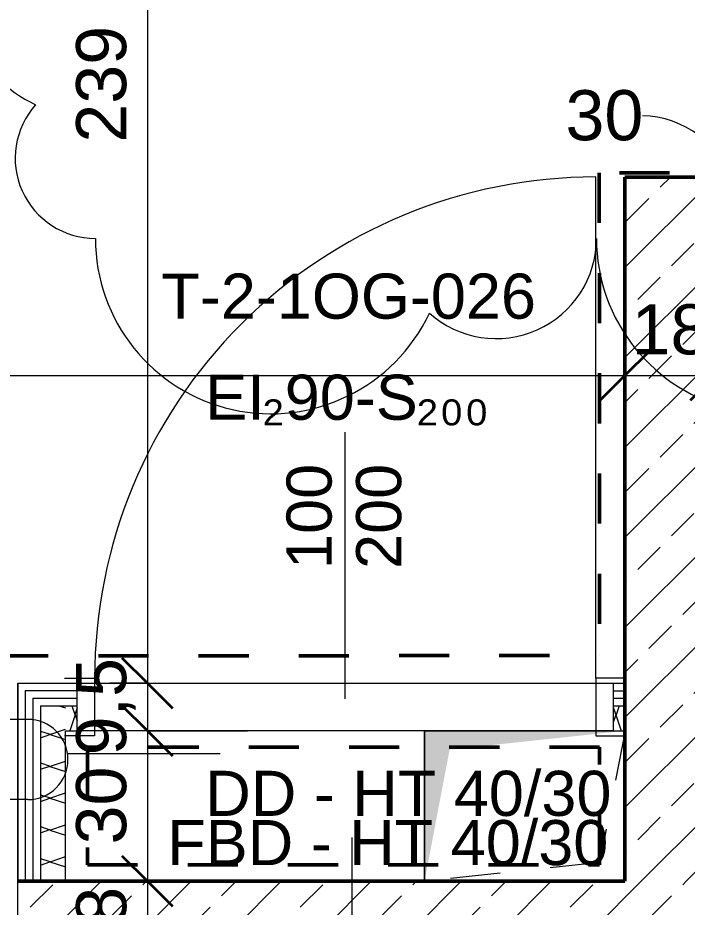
# Model space of a CAD drawing. Header units: metres. Extents: x -67.4 to -27.2, y 43.9 to 89.6.
# Drawn here: x -48.608 to -47.272, y 57.294 to 59.069 of the extents above; entities that cross this region are included whole.
import ezdxf

# ---------------------------------------------------------------- set-up
doc = ezdxf.new("R2010")
doc.units = ezdxf.units.M
doc.linetypes.add('Verdeckt', pattern=[0.003, 0.002, -0.001])
for name, color, linetype, lineweight in [('A-DETL-GENF_', 92, 'Continuous', 13), ('A_2D', 7, 'Continuous', 13), ('A_Bemassung-50_', 4, 'Continuous', 9), ('A_Bemassung_', 4, 'Continuous', 9), ('A_Beschriftung_', 7, 'Continuous', 9), ('A_Brandabschnitte', 30, 'Verdeckt', 50), ('A_Decken', 8, 'Continuous', 13), ('A_Durchbruch_', 7, 'Continuous', 5), ('A_Durchbruch_Projektion', 8, 'Verdeckt', 5), ('A_Raeume_', 7, 'Continuous', 5), ('A_Tueren', 31, 'Continuous', 13), ('A_Waende', 7, 'Continuous', 13), ('G-ANNO-REVC_', 71, 'Continuous', 9)]:
    doc.layers.add(name, color=color, linetype=linetype, lineweight=lineweight)
doc.styles.add('Arial_2', font='arial.ttf', dxfattribs={"height": 0.09})
doc.styles.add('Arial_5', font='arial.ttf', dxfattribs={"height": 0.1})
doc.styles.add('Segoe UI Symbol', font='seguisym.ttf', dxfattribs={"height": 0.09})
doc.dimstyles.new('WGA-Bemaßung', dxfattribs={"dimscale": 0.3048, "dimtxt": 0.102026, "dimasz": 0.328084, "dimexe": 0.246063, "dimexo": 0.0625, "dimgap": 0.04101, "dimtad": 1, "dimdec": 1, "dimlfac": 100, "dimrnd": 0.5, "dimdsep": 46, "dimtxsty": 'Arial_5', "dimblk1": 'OBLIQUE', "dimblk2": 'OBLIQUE', "dimsah": 1, "dimcen": 0.09, "dimdle": 0.246063, "dimazin": 2, "dimtfac": 1, "dimtdec": 4, "dimtix": 1, "dimtmove": 0, "dimatfit": 3, "dimfxl": 0.656168, "dimfxlon": 1, "dimtvp": 1, "dimtolj": 1, "dimtzin": 0, "dimarcsym": 2})
doc.dimstyles.new('WGA-Bemaßung_2', dxfattribs={"dimscale": 0.3048, "dimtxt": 0.102026, "dimasz": 0.328084, "dimexe": 0.246063, "dimexo": 0.0625, "dimgap": 0.04101, "dimtad": 1, "dimdec": 1, "dimlfac": 100, "dimrnd": 0.5, "dimdsep": 46, "dimtxsty": 'Arial_5', "dimblk1": 'OBLIQUE', "dimblk2": 'OBLIQUE', "dimsah": 1, "dimcen": 0.09, "dimdle": 0.246063, "dimazin": 2, "dimtfac": 1, "dimtdec": 4, "dimtix": 1, "dimtmove": 2, "dimatfit": 3, "dimfxl": 0.656168, "dimfxlon": 1, "dimtvp": 1, "dimtolj": 1, "dimtzin": 0, "dimarcsym": 2})
doc.dimstyles.new('WGA-Bemaßung_3', dxfattribs={"dimscale": 0.3048, "dimtxt": 0.102026, "dimasz": 0.328084, "dimexe": 0.246063, "dimexo": 0.0625, "dimgap": 0.04101, "dimtad": 1, "dimdec": 1, "dimlfac": 100, "dimrnd": 0.5, "dimdsep": 46, "dimtxsty": 'Arial_5', "dimblk1": 'OBLIQUE', "dimblk2": 'OBLIQUE', "dimsah": 1, "dimcen": 0.09, "dimdle": 0.246063, "dimazin": 2, "dimtfac": 1, "dimtdec": 4, "dimtix": 1, "dimtmove": 1, "dimatfit": 3, "dimfxl": 0.656168, "dimfxlon": 1, "dimtvp": 1, "dimtolj": 1, "dimtzin": 0, "dimarcsym": 2})
doc.dimstyles.new('WGA-Bemaßung_4', dxfattribs={"dimscale": 0.3048, "dimtxt": 0.102026, "dimasz": 0.328084, "dimexe": 0.246063, "dimexo": 0.0625, "dimgap": 0.04101, "dimtad": 1, "dimdec": 1, "dimlfac": 100, "dimrnd": 0.5, "dimdsep": 46, "dimtxsty": 'Arial_5', "dimblk1": 'OBLIQUE', "dimblk2": 'OBLIQUE', "dimsah": 1, "dimcen": 0.09, "dimdle": 0.246063, "dimazin": 2, "dimtfac": 1, "dimtdec": 4, "dimtix": 1, "dimtmove": 0, "dimatfit": 3, "dimfxl": 0.656168, "dimfxlon": 1, "dimtvp": 1, "dimtolj": 1, "dimtzin": 0, "dimarcsym": 2})
pattern_1 = [(45, (0, 0), (-0.08980256, 0.08980256), []), (45, (0.0898, 0), (-0.08980256, 0.08980256), [0.0635, -0.03175])]

# ---------------------------------------------------------------- blocks, each defined once
blk = doc.blocks.new('Tür_Blockzarge_1 Flügel - 90x200_RB 106x208_Portale-11882896-263_PP_01OG_BT2')
at = {"layer": 'A_Tueren', "lineweight": 5}
blk.add_line((0.45, 0.075), (0.45, 0.975), dxfattribs=at)
at = {"layer": 'A_Tueren'}
for p, q in [((-0.53, 0.075), (-0.45, 0.075)), ((-0.53, -0.005), (-0.53, 0.075)), ((-0.53, 0.075), (0.53, 0.075)), ((-0.45, 0.075), (-0.45, -0.005)), ((0.45, 0.075), (0.53, 0.075)), ((0.45, -0.005), (0.45, 0.075)), ((0.53, 0.075), (0.53, -0.005)), ((-0.45, -0.005), (-0.53, -0.005)), ((0.53, -0.005), (0.45, -0.005)), ((-0.53, -0.075), (0.53, -0.075))]:
    blk.add_line(p, q, dxfattribs=at)
at = {"layer": 'A_Tueren', "lineweight": 5}
blk.add_arc((0.45, 0.075), 0.9, 90, 180, dxfattribs=at)
blk = doc.blocks.new('UZ_D1 - SL_1000x2000_Schachttür-8451892-263_PP_01OG_BT2')
at = {"layer": 'A_Tueren', "lineweight": 5}
for p, q in [((0.5, 0.0575), (0.5, 1.0575)), ((-0.56, 0.0575), (-0.5, 0.0575)), ((-0.5, 0.0575), (-0.5, -0.0575)), ((0.5, 0.0575), (0.5, -0.0575)), ((0.56, 0.0575), (0.5, 0.0575)), ((-0.5, -0.0575), (-0.56, -0.0575)), ((0.5, -0.0575), (0.56, -0.0575))]:
    blk.add_line(p, q, dxfattribs=at)
blk.add_arc((0.5, 0.0575), 1, 90, 180, dxfattribs=at)
blk = doc.blocks.new('Symbol_Schatten - Bodendurchbruch_Schatten-8412353-263_PP_01OG_BT2')
at = {"layer": 'A-DETL-GENF_'}
blk.add_hatch(color=256, dxfattribs=at).paths.add_polyline_path([(-0.2, -0.15), (-0.15, 0.1125), (0.2, 0.15), (-0.2, 0.15), (-0.2, -0.15)])
at = {"layer": 'A_2D'}
for p, q in [((-0.2, -0.15), (-0.2, 0.15)), ((-0.2, 0.15), (0.1766, 0.15))]:
    blk.add_line(p, q, dxfattribs=at)
at = {"layer": 'A_Durchbruch_'}
for p, q in [((0.1766, 0.15), (-0.2, 0.15)), ((-0.2, 0.15), (-0.2, -0.15))]:
    blk.add_line(p, q, dxfattribs=at)
blk = doc.blocks.new('Symbol_Schatten_Verdeckt_unten - Bodendurchbruch_Schatten_Verdeckt_unten-8412355-263_PP_01OG_BT2')
at = {"layer": 'A_Durchbruch_Projektion'}
for p, q in [((-0.15, 0.1125), (0.2, 0.15)), ((-0.2, -0.15), (-0.15, 0.1125))]:
    blk.add_line(p, q, dxfattribs=at)
blk = doc.blocks.new('BS_Tuer_PP - oben-10002441-263_PP_01OG_BT2')
at = {"layer": 'A_Beschriftung_'}
blk.add_line((0, 0.000124), (0, 0.010761), dxfattribs=at)
blk = doc.blocks.new('DIMBLOCK150-263_PP_01OG_BT2')
at = {"layer": 'A_Bemassung-50_', "lineweight": 35, "transparency": 16777216}
for p, q in [((-48.3492, 60.1287), (-48.3992, 60.1787)), ((-48.3492, 60.1287), (-48.2992, 60.0787)), ((-48.3493, 57.7412), (-48.3993, 57.7912)), ((-48.3493, 57.7412), (-48.2993, 57.6912))]:
    blk.add_line(p, q, dxfattribs=at)
at = {"layer": 'A_Bemassung-50_', "transparency": 16777216}
for p, q in [((-48.3492, 60.1287), (-48.4242, 60.1287)), ((-48.3492, 60.1287), (-48.3493, 57.7412)), ((-48.3492, 60.1287), (-48.1492, 60.1287)), ((-48.3493, 57.7412), (-48.4243, 57.7412)), ((-48.3493, 57.7412), (-48.1493, 57.7412))]:
    blk.add_line(p, q, dxfattribs=at)
at = {"layer": 'A_Bemassung-50_', "color": 0, "transparency": 16777216, "insert": (-48.4916, 58.8196), "char_height": 0.1, "width": 0.276883, "attachment_point": 1, "rotation": 90, "line_spacing_factor": 0.941778, "style": 'Arial_5'}
blk.add_mtext('239', dxfattribs=at)
blk = doc.blocks.new('_Oblique')
at = {"color": 0, "linetype": 'ByBlock', "lineweight": -2}
blk.add_line((-0.5, -0.5), (0.5, 0.5), dxfattribs=at)
blk = doc.blocks.new('DIMBLOCK151-263_PP_01OG_BT2')
at = {"layer": 'A_Bemassung-50_', "lineweight": 35, "transparency": 16777216}
for p, q in [((-48.3493, 57.7412), (-48.3993, 57.7912)), ((-48.3493, 57.7412), (-48.2993, 57.6912)), ((-48.3493, 57.6462), (-48.3993, 57.6962)), ((-48.3493, 57.6462), (-48.2993, 57.5962))]:
    blk.add_line(p, q, dxfattribs=at)
at = {"layer": 'A_Bemassung-50_', "transparency": 16777216}
for p, q in [((-48.3493, 57.7412), (-48.4243, 57.7412)), ((-48.3493, 57.7412), (-48.3493, 57.6462)), ((-48.3493, 57.7412), (-48.1493, 57.7412)), ((-48.3493, 57.6462), (-48.4243, 57.6462)), ((-48.3493, 57.6462), (-48.1493, 57.6462))]:
    blk.add_line(p, q, dxfattribs=at)
at = {"layer": 'A_Bemassung-50_', "color": 0, "transparency": 16777216, "insert": (-48.4916, 57.5971), "char_height": 0.1, "width": 0.231677, "attachment_point": 1, "rotation": 90, "line_spacing_factor": 0.941778, "style": 'Arial_5'}
blk.add_mtext('9,5', dxfattribs=at)
blk = doc.blocks.new('DIMBLOCK152-263_PP_01OG_BT2')
at = {"layer": 'A_Bemassung-50_', "lineweight": 35, "transparency": 16777216}
for p, q in [((-48.3493, 57.6462), (-48.3993, 57.6962)), ((-48.3493, 57.6462), (-48.2993, 57.5962)), ((-48.3493, 57.3462), (-48.3993, 57.3962)), ((-48.3493, 57.3462), (-48.2993, 57.2962))]:
    blk.add_line(p, q, dxfattribs=at)
at = {"layer": 'A_Bemassung-50_', "transparency": 16777216}
for p, q in [((-48.3493, 57.6462), (-48.4243, 57.6462)), ((-48.3493, 57.6462), (-48.3493, 57.3462)), ((-48.3493, 57.6462), (-48.1493, 57.6462)), ((-48.3493, 57.3462), (-48.4243, 57.3462)), ((-48.3493, 57.3462), (-48.1493, 57.3462))]:
    blk.add_line(p, q, dxfattribs=at)
at = {"layer": 'A_Bemassung-50_', "color": 0, "transparency": 16777216, "insert": (-48.4916, 57.4193), "char_height": 0.1, "width": 0.184588, "attachment_point": 1, "rotation": 90, "line_spacing_factor": 0.941778, "style": 'Arial_5'}
blk.add_mtext('30', dxfattribs=at)
blk = doc.blocks.new('DIMBLOCK153-263_PP_01OG_BT2')
at = {"layer": 'A_Bemassung-50_', "lineweight": 35, "transparency": 16777216}
for p, q in [((-48.3493, 57.3462), (-48.3993, 57.3962)), ((-48.3493, 57.3462), (-48.2993, 57.2962)), ((-48.3493, 57.1662), (-48.3993, 57.2162)), ((-48.3493, 57.1662), (-48.2993, 57.1162))]:
    blk.add_line(p, q, dxfattribs=at)
at = {"layer": 'A_Bemassung-50_', "transparency": 16777216}
for p, q in [((-48.3493, 57.3462), (-48.4243, 57.3462)), ((-48.3493, 57.3462), (-48.3493, 57.1662)), ((-48.3493, 57.3462), (-48.1493, 57.3462)), ((-48.3493, 57.1662), (-48.4243, 57.1662)), ((-48.3493, 57.1662), (-48.1493, 57.1662))]:
    blk.add_line(p, q, dxfattribs=at)
at = {"layer": 'A_Bemassung-50_', "color": 0, "transparency": 16777216, "insert": (-48.4916, 57.1793), "char_height": 0.1, "width": 0.184588, "attachment_point": 1, "rotation": 90, "line_spacing_factor": 0.941778, "style": 'Arial_5'}
blk.add_mtext('18', dxfattribs=at)
blk = doc.blocks.new('BS_Wand_Lollipop - links_unten-2026911-263_PP_01OG_BT2')
at = {"layer": 'A_Beschriftung_'}
for p, q in [((-0.00467, 0.001367), (-0.01347, 0.001367)), ((-0.003087, 0), (0.003, 0)), ((-0.00467, -0.001833), (-0.01347, -0.001833))]:
    blk.add_line(p, q, dxfattribs=at)
for centre, start, end in [((-0.01347, -0.000233), 90, 270), ((-0.00467, -0.000233), 270, 90)]:
    blk.add_arc(centre, 0.0016, start, end, dxfattribs=at)
blk = doc.blocks.new('DIMBLOCK392-263_PP_01OG_BT2')
at = {"layer": 'A_Bemassung-50_', "transparency": 16777216}
for p, q in [((-53.9887, 58.3551), (-53.9887, 58.5551)), ((-47.3962, 58.3549), (-47.3962, 58.5549)), ((-54.0637, 58.3551), (-47.3962, 58.3549)), ((-53.9887, 58.3551), (-53.9887, 58.2801)), ((-47.3962, 58.3549), (-47.3962, 58.2799))]:
    blk.add_line(p, q, dxfattribs=at)
at = {"layer": 'A_Bemassung-50_', "lineweight": 35, "transparency": 16777216}
for p, q in [((-53.9887, 58.3551), (-53.9387, 58.4051)), ((-47.3962, 58.3549), (-47.3462, 58.4049)), ((-53.9887, 58.3551), (-54.0387, 58.3051)), ((-47.3962, 58.3549), (-47.4462, 58.3049))]:
    blk.add_line(p, q, dxfattribs=at)
at = {"layer": 'A_Bemassung-50_', "color": 0, "transparency": 16777216, "insert": (-50.5757, 58.4973), "char_height": 0.1, "width": 0.416266, "attachment_point": 1, "rotation": 359.9983, "line_spacing_factor": 0.941778, "style": 'Arial_5'}
blk.add_mtext('659,5', dxfattribs=at)
blk = doc.blocks.new('DIMBLOCK393-263_PP_01OG_BT2')
at = {"layer": 'A_Bemassung-50_', "transparency": 16777216}
for p, q in [((-47.3962, 58.3549), (-47.3962, 58.5549)), ((-47.2162, 58.3549), (-47.2162, 58.5549)), ((-47.3962, 58.3549), (-47.2162, 58.3549)), ((-47.3962, 58.3549), (-47.3962, 58.2799)), ((-47.2162, 58.3549), (-47.2162, 58.2799))]:
    blk.add_line(p, q, dxfattribs=at)
at = {"layer": 'A_Bemassung-50_', "lineweight": 35, "transparency": 16777216}
for p, q in [((-47.3962, 58.3549), (-47.3462, 58.4049)), ((-47.2162, 58.3549), (-47.1662, 58.4049)), ((-47.3962, 58.3549), (-47.4462, 58.3049)), ((-47.2162, 58.3549), (-47.2662, 58.3049))]:
    blk.add_line(p, q, dxfattribs=at)
at = {"layer": 'A_Bemassung-50_', "color": 0, "transparency": 16777216, "insert": (-47.3831, 58.4972), "char_height": 0.1, "width": 0.184588, "attachment_point": 1, "rotation": 359.9983, "line_spacing_factor": 0.941778, "style": 'Arial_5'}
blk.add_mtext('18', dxfattribs=at)
blk = doc.blocks.new('DIMBLOCK394-263_PP_01OG_BT2')
at = {"layer": 'A_Bemassung-50_', "transparency": 16777216}
for p, q in [((-47.2162, 58.3549), (-47.2162, 58.5549)), ((-46.9162, 58.3549), (-46.9162, 58.5549)), ((-47.2162, 58.3549), (-46.9162, 58.3549)), ((-47.2162, 58.3549), (-47.2162, 58.2799)), ((-46.9162, 58.3549), (-46.9162, 58.2799))]:
    blk.add_line(p, q, dxfattribs=at)
at = {"layer": 'A_Bemassung-50_', "lineweight": 35, "transparency": 16777216}
for p, q in [((-47.2162, 58.3549), (-47.1662, 58.4049)), ((-46.9162, 58.3549), (-46.8662, 58.4049)), ((-47.2162, 58.3549), (-47.2662, 58.3049)), ((-46.9162, 58.3549), (-46.9662, 58.3049))]:
    blk.add_line(p, q, dxfattribs=at)
at = {"layer": 'A_Bemassung-50_', "transparency": 16777216}
blk.add_ellipse((-47.3612, 58.3549), major_axis=(0, 0.5182), ratio=0.56935, start_param=4.712389, end_param=6.283185, dxfattribs=at)
at = {"layer": 'A_Bemassung-50_', "color": 0, "transparency": 16777216, "insert": (-47.515, 58.9244), "char_height": 0.1, "width": 0.184588, "attachment_point": 1, "rotation": 359.9983, "line_spacing_factor": 0.941778, "style": 'Arial_5'}
blk.add_mtext('30', dxfattribs=at)
blk = doc.blocks.new('Family - ___-11884492-263_PP_01OG_BT2')
at = {"layer": 'G-ANNO-REVC_'}
for centre, radius, start, end in [((-21.9507, 73.2423), 0.28, 67.36, 222.1512), ((-22.0893, 72.91), 0.16, 115.5497, 247.36), ((-21.8279, 72.6276), 0.35, 157.36, 312.1512), ((-21.4125, 72.4544), 0.2, 205.5497, 337.36), ((-20.9049, 72.2427), 0.35, 157.36, 312.1512)]:
    blk.add_arc(centre, radius, start, end, dxfattribs=at)

msp = doc.modelspace()

# ---------------------------------------------------------------- hatches: boundary and pattern name
at = {"layer": 'A_Waende', "lineweight": 5}
h = msp.add_hatch(dxfattribs=at)
h.set_pattern_fill('FP_4', color=250, style=0, pattern_type=2)
h.set_pattern_definition(pattern_1)
h.paths.add_polyline_path([(-46.8662, 58.5711), (-46.8662, 58.7511), (-47.3962, 58.7511), (-47.3962, 58.5711), (-46.9162, 58.5711)])
h = msp.add_hatch(dxfattribs=at)
h.set_pattern_fill('FP_4', color=250, style=0, pattern_type=2)
h.set_pattern_definition(pattern_1)
h.paths.add_polyline_path([(-47.2162, 57.3461), (-47.2162, 57.3461), (-47.2162, 58.5711), (-47.3962, 58.5711), (-47.3962, 57.3461), (-47.3436, 57.3461)])
h = msp.add_hatch(dxfattribs=at)
h.set_pattern_fill('FP_99', color=250, angle=-112.36, style=0, pattern_type=2)
h.set_pattern_definition([(315, (-48.60787, 57.54321), (0.253995, -0.127012), [0.02245, -0.15715]), (315, (-48.49635, 57.49625), (0.253995, -0.127012), [0.02245, -0.15715]), (315, (-48.60774, 57.48044), (0.253995, -0.127012), [0.02245, -0.15715]), (314.998, (-48.4966, 57.43256), (0.253995, -0.127012), [0.02245, -0.15715]), (341.563, (-48.591493, 57.52782), (0.507993, -0.1270184), [0.0502, -0.35141]), (341.563, (-48.54411, 57.511574), (0.507993, -0.127018), [0.0502, -0.35141]), (341.563, (-48.591743, 57.464127), (0.507993, -0.1270184), [0.0502, -0.35141]), (341.563, (-48.54436, 57.44788), (0.507993, -0.1270184), [0.0502, -0.35141]), (45, (-48.49641, 57.52764), (-0.254004, -0.126995), [0.02245, -0.15715]), (45, (-48.60774, 57.48044), (-0.254004, -0.126995), [0.02245, -0.15715]), (45, (-48.49666, 57.46394), (-0.254004, -0.126995), [0.02245, -0.15715]), (44.998, (-48.60799, 57.416745), (-0.254004, -0.126995), [0.02245, -0.15715]), (18.433, (-48.54411, 57.511574), (-0.508002, -0.126983), [0.0502, -0.35141]), (18.433, (-48.59181, 57.49551), (-0.508002, -0.126983), [0.0502, -0.35141]), (18.433, (-48.54436, 57.44788), (-0.508002, -0.126983), [0.0502, -0.35141]), (18.433, (-48.591677, 57.432742), (-0.508002, -0.126983), [0.0502, -0.35141])])
h.paths.add_polyline_path([(-48.5129, 57.3462), (-48.5129, 57.3462), (-48.5629, 57.3462)])
h.paths.add_polyline_path([(-48.5129, 57.3462), (-48.5129, 57.6962), (-48.5629, 57.6962), (-48.5629, 57.3462)])
h = msp.add_hatch(dxfattribs=at)
h.set_pattern_fill('FP_109', color=250, angle=-112.36, style=0, pattern_type=2)
h.set_pattern_definition([(224.998, (-47.9543, 57.74148), (-0.127012, -0.253995), [0.02245, -0.15715]), (224.998, (-48.00218, 57.63034), (-0.127012, -0.253995), [0.02245, -0.15715]), (224.998, (-48.01838, 57.74081), (-0.127012, -0.253995), [0.02245, -0.15715]), (224.998, (-48.06588, 57.63059), (-0.127012, -0.253995), [0.02245, -0.15715]), (251.563, (-47.970614, 57.725485), (-0.1270184, -0.5079932), [0.0502, -0.35141]), (251.563, (-47.985936, 57.677723), (-0.1270184, -0.5079932), [0.0502, -0.35141]), (251.563, (-48.033383, 57.725354), (-0.1270184, -0.5079932), [0.0502, -0.35141]), (251.563, (-48.04963, 57.677973), (-0.1270184, -0.5079932), [0.0502, -0.35141]), (314.998, (-47.9708, 57.63041), (-0.126995, 0.254004), [0.02245, -0.15715]), (314.998, (-48.01838, 57.74081), (-0.126995, 0.254004), [0.02245, -0.15715]), (314.998, (-48.03357, 57.63028), (-0.126995, 0.254004), [0.02245, -0.15715]), (314.998, (-48.08207, 57.74106), (-0.126995, 0.254004), [0.02245, -0.15715]), (288.433, (-47.985936, 57.677723), (-0.126983, 0.508002), [0.0502, -0.35141]), (288.433, (-48.002, 57.72542), (-0.126983, 0.508002), [0.0502, -0.35141]), (288.433, (-48.04963, 57.677973), (-0.126983, 0.508002), [0.0502, -0.35141]), (288.433, (-48.065693, 57.72567), (-0.126983, 0.508002), [0.0502, -0.35141])])
h.paths.add_polyline_path([(-47.3962, 57.6461), (-47.3962, 57.6961), (-47.4196, 57.6961), (-47.4196, 57.6461), (-47.3962, 57.6461)])
h.paths.add_polyline_path([(-48.4896, 57.6462), (-48.4896, 57.6962), (-48.5129, 57.6962), (-48.5129, 57.6462)])
h = msp.add_hatch(dxfattribs=at)
h.set_pattern_fill('FP_4', color=250, style=0, pattern_type=2)
h.set_pattern_definition(pattern_1)
h.paths.add_polyline_path([(-48.428, 55.2087), (-48.4279, 57.3462), (-48.6079, 57.3462), (-48.608, 55.2087), (-48.4334, 55.2087)])
h = msp.add_hatch(dxfattribs=at)
h.set_pattern_fill('FP_4', color=250, style=0, pattern_type=2)
h.set_pattern_definition(pattern_1)
h.paths.add_polyline_path([(-46.8662, 57.1661), (-46.8662, 57.1661), (-46.8662, 57.3461), (-46.8837, 57.3461), (-46.8837, 57.1661)])
h.paths.add_polyline_path([(-47.0637, 57.1661), (-47.0637, 57.3461), (-48.4279, 57.3462), (-48.4279, 57.1662), (-47.0687, 57.1661)])

# ---------------------------------------------------------------- linework, layer by layer
at = {"layer": 'A_Brandabschnitte'}
for p, q in [((-47.1075, 58.7596), (-47.4475, 58.7594)), ((-47.4475, 58.7594), (-47.447, 57.7963)), ((-48.6471, 57.7956), (-47.447, 57.7963)), ((-47.4468, 57.6134), (-48.4689, 57.6135)), ((-48.4689, 57.6135), (-48.4689, 57.3786)), ((-47.4469, 57.3786), (-47.4468, 57.6134)), ((-48.4689, 57.3786), (-47.4469, 57.3786))]:
    msp.add_line(p, q, dxfattribs=at)
at = {"layer": 'A_Decken'}
msp.add_line((-47.7962, 57.6462), (-47.7962, 57.3462), dxfattribs=at)
at = {"layer": 'A_Raeume_', "flags": 128}
msp.add_lwpolyline([(-53.9886, 60.1288), (-53.9888, 55.2088), (-50.6278, 55.2087), (-50.6277, 57.2287), (-50.4577, 57.2287), (-48.7776, 57.2286), (-48.6079, 57.2286), (-48.6079, 57.7412), (-47.3962, 57.7411), (-47.3962, 57.8936), (-47.3962, 58.7511), (-47.0336, 58.7511), (-47.0336, 60.1286), (-48.1311, 60.1287)], close=True, dxfattribs=at)
at = {"layer": 'A_Waende', "color": 10, "lineweight": 50}
for p, q in [((-47.3962, 58.7511), (-47.3962, 57.3461)), ((-46.8662, 58.7511), (-47.3962, 58.7511)), ((-47.3962, 57.3461), (-48.6079, 57.3462))]:
    msp.add_line(p, q, dxfattribs=at)
at = {"layer": 'A_Waende'}
for p, q in [((-48.6079, 57.7412), (-48.6079, 57.3462)), ((-48.6079, 57.7412), (-47.3962, 57.7411)), ((-48.4896, 57.6962), (-48.4896, 57.7412)), ((-47.4196, 57.7411), (-47.4196, 57.6961)), ((-48.5629, 57.6962), (-48.5629, 57.3462)), ((-48.5629, 57.6962), (-48.4896, 57.6962)), ((-47.4196, 57.6961), (-47.3962, 57.6961)), ((-47.7962, 57.6462), (-48.4896, 57.6462))]:
    msp.add_line(p, q, dxfattribs=at)
at = {"layer": 'A_Waende', "lineweight": 18}
for p, q in [((-48.5929, 57.7262), (-48.5929, 57.3462)), ((-48.5929, 57.7262), (-48.4896, 57.7262)), ((-47.4196, 57.7261), (-47.3962, 57.7261)), ((-48.5779, 57.7112), (-48.5779, 57.3462)), ((-48.5779, 57.7112), (-48.4896, 57.7112)), ((-47.4196, 57.7111), (-47.3962, 57.7111))]:
    msp.add_line(p, q, dxfattribs=at)
at = {"layer": 'A_Waende', "color": 250, "lineweight": 5}
for p, q in [((-48.4896, 57.6462), (-48.4896, 57.6962)), ((-47.4196, 57.6961), (-47.4196, 57.6461)), ((-48.5129, 57.3462), (-48.5129, 57.6462)), ((-48.5129, 57.6462), (-48.4896, 57.6462)), ((-47.4196, 57.6461), (-47.3962, 57.6461))]:
    msp.add_line(p, q, dxfattribs=at)

# ---------------------------------------------------------------- block references
at = {"layer": 'A_2D'}
for name, rotation in [('Symbol_Schatten - Bodendurchbruch_Schatten-8412353-263_PP_01OG_BT2', 359.9982758785824), ('Symbol_Schatten_Verdeckt_unten - Bodendurchbruch_Schatten_Verdeckt_unten-8412355-263_PP_01OG_BT2', 179.998275878371)]:
    msp.add_blockref(name, (-47.5962, 57.4961), dxfattribs=dict(at, rotation=rotation))
at = {"layer": 'A_Beschriftung_', "xscale": 49.99999999999998, "yscale": 49.99999999999998, "zscale": 49.99999999999998}
for name, p, rotation in [('BS_Tuer_PP - oben-10002441-263_PP_01OG_BT2', (-47.9546, 57.7037), 359.9982758785824), ('BS_Wand_Lollipop - links_unten-2026911-263_PP_01OG_BT2', (-47.9406, 57.2831), 89.99999999999991)]:
    msp.add_blockref(name, p, dxfattribs=dict(at, rotation=rotation))
msp.add_blockref('BS_Wand_Lollipop - links_unten-2026911-263_PP_01OG_BT2', (-48.3543, 57.6005), dxfattribs=at)
at = {"layer": 'A_Tueren'}
for name, p, rotation in [('Tür_Blockzarge_1 Flügel - 90x200_RB 106x208_Portale-11882896-263_PP_01OG_BT2', (-46.9586, 59.5986), 89.99999999999991), ('UZ_D1 - SL_1000x2000_Schachttür-8451892-263_PP_01OG_BT2', (-47.9546, 57.6937), 359.998275878371)]:
    msp.add_blockref(name, p, dxfattribs=dict(at, rotation=rotation))
at = {"layer": 'G-ANNO-REVC_', "rotation": 22.64000000000043}
msp.add_blockref('Family - ___-11884492-263_PP_01OG_BT2', (0, 0), dxfattribs=at)

# ---------------------------------------------------------------- texts
at = {"layer": 'A_Beschriftung_', "char_height": 0.09, "attachment_point": 1}
for s, insert, width, rotation, style in [('T-2-1OG-026', (-48.3214, 58.5584), 0.889873, 359.9983, 'Arial_2'), ('EI', (-48.2339, 58.3567), 0.136287, 359.9983, 'Arial_2'), ('90-S', (-48.0752, 58.3567), 0.316667, 359.9983, 'Arial_2'), ('₂', (-48.1215, 58.3567), 0.056118, 359.9983, 'Segoe UI Symbol'), ('₂₀₀', (-47.8139, 58.3567), 0.168354, 359.9983, 'Segoe UI Symbol'), ('100', (-48.0717, 57.969), 0.252532, 90, 'Arial_2'), ('200', (-47.9328, 57.969), 0.252532, 90, 'Arial_2')]:
    msp.add_mtext(s, dxfattribs=dict(at, insert=insert, width=width, rotation=rotation, style=style))
at = {"layer": 'A_Beschriftung_', "char_height": 0.09, "attachment_point": 1, "style": 'Arial_2'}
for s, insert, width in [('DD - HT 40/30', (-48.2337, 57.5663), 0.962025), ('FBD - HT 40/30', (-48.3097, 57.468), 1.046202)]:
    msp.add_mtext(s, dxfattribs=dict(at, insert=insert, width=width))

# ---------------------------------------------------------------- dimensions: what is measured, and where the dimension line sits
at = {"layer": 'A_Bemassung_'}
for base, p1, p2, angle, dimstyle, override, picture, middle in [((-48.3492927831, 57.7411690229), (-48.1492209395, 60.1286630035), (-48.1492927832, 57.7411630046), 89.9982758785, 'WGA-Bemaßung', {"dimpost": '<>', "dimfxl": 2.3875}, 'DIMBLOCK150-263_PP_01OG_BT2', (-48.4128482667, 58.934920936)), ((-47.2162, 58.3549), (-47.3962, 58.5549), (-47.2162, 58.5549), 359.9983, 'WGA-Bemaßung_4', {"dimpost": '<>', "dimfxl": 0.18}, 'DIMBLOCK393-263_PP_01OG_BT2', (-47.3062, 58.4184)), ((-48.3493, 57.6462), (-48.1493, 57.7412), (-48.1493, 57.6462), 89.9983, 'WGA-Bemaßung', {"dimpost": '<>', "dimfxl": 0.095}, 'DIMBLOCK151-263_PP_01OG_BT2', (-48.4129, 57.6937)), ((-48.3493, 57.3462), (-48.1493, 57.6462), (-48.1493, 57.3462), 89.9983, 'WGA-Bemaßung', {"dimpost": '<>', "dimfxl": 0.3}, 'DIMBLOCK152-263_PP_01OG_BT2', (-48.4129, 57.4962)), ((-48.3493, 57.1662), (-48.1493, 57.3462), (-48.1493, 57.1662), 89.9983, 'WGA-Bemaßung', {"dimpost": '<>', "dimfxl": 0.18}, 'DIMBLOCK153-263_PP_01OG_BT2', (-48.4129, 57.2562))]:
    dim = msp.add_linear_dim(base=base, p1=p1, p2=p2, angle=angle, dimstyle=dimstyle, override=override, dxfattribs=at)
    dim.commit()
    dim.dimension.update_dxf_attribs({"geometry": picture, "text_midpoint": middle})
dim = msp.add_linear_dim(base=(-46.9162, 58.3549), p1=(-47.2162, 58.5549), p2=(-46.9162, 58.5549), angle=359.9983, dimstyle='WGA-Bemaßung_3', override={"dimpost": '<>', "dimfxl": 0.3}, dxfattribs=at)
dim.commit()
dim.dimension.update_dxf_attribs({"geometry": 'DIMBLOCK394-263_PP_01OG_BT2', "text_midpoint": (-47.4227, 58.8577), "dimtype": 160})
dim = msp.add_linear_dim(base=(-47.3961796739, 58.3548666937), p1=(-53.9886736526, 58.5550650725), p2=(-47.3961736556, 58.5548666936), angle=359.9982758785, dimstyle='WGA-Bemaßung_2', override={"dimpost": '<>', "dimfxl": 6.5925}, dxfattribs=at)
dim.commit()
dim.dimension.update_dxf_attribs({"geometry": 'DIMBLOCK392-263_PP_01OG_BT2', "text_midpoint": (-50.3675820267, 58.4306124084), "dimtype": 160, "text_rotation": 359.9982758785})

doc.saveas('drawing.dxf')
